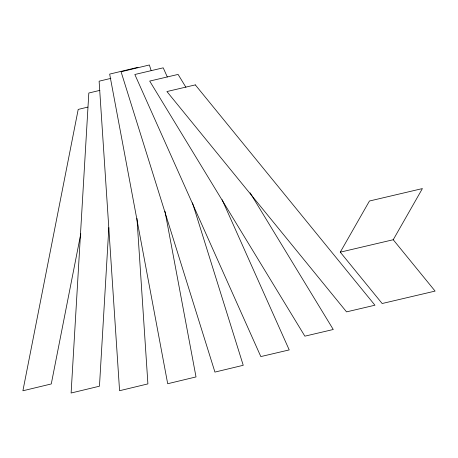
<?xml version="1.0" encoding="UTF-8"?>
<svg xmlns="http://www.w3.org/2000/svg" width="458" height="458" viewBox="0 0 458 458"><rect width="100%" height="100%" fill="white"/><g stroke="black" fill="none" stroke-linecap="round" stroke-linejoin="round"><path stroke-width="0.69" d="M108.827 227.62L99.466 386.197L71.11 393.021L88.818 93.02L99.878 90.358M80.785 233.798L51.273 383.953L22.9 390.783L78.203 109.416L87.89 107.086M340.277 252.163L369.451 201.01L422.402 188.581L393.227 239.734L340.277 252.163L382.149 303.517L435.1 291.093L393.227 239.734M110.859 78.37L99.111 81.198L119.572 390.714L147.905 383.896L136.971 218.437M137.99 67.303L109.668 74.11L167.697 383.73L196.018 376.928L164.966 211.23M185.885 87.232L178.088 74.419L149.692 81.083L304.862 336.166L333.258 329.502L250.108 192.807M167.307 76.967L163.225 67.83L134.829 74.494L260.82 356.582L289.216 349.918L222.136 199.728M151.083 70.44L149.377 64.979L121.072 71.769L214.934 372.085L243.238 365.295L192.469 202.854M195.314 84.885L166.918 91.548L346.551 311.875L374.947 305.211L195.314 84.885"/></g></svg>
